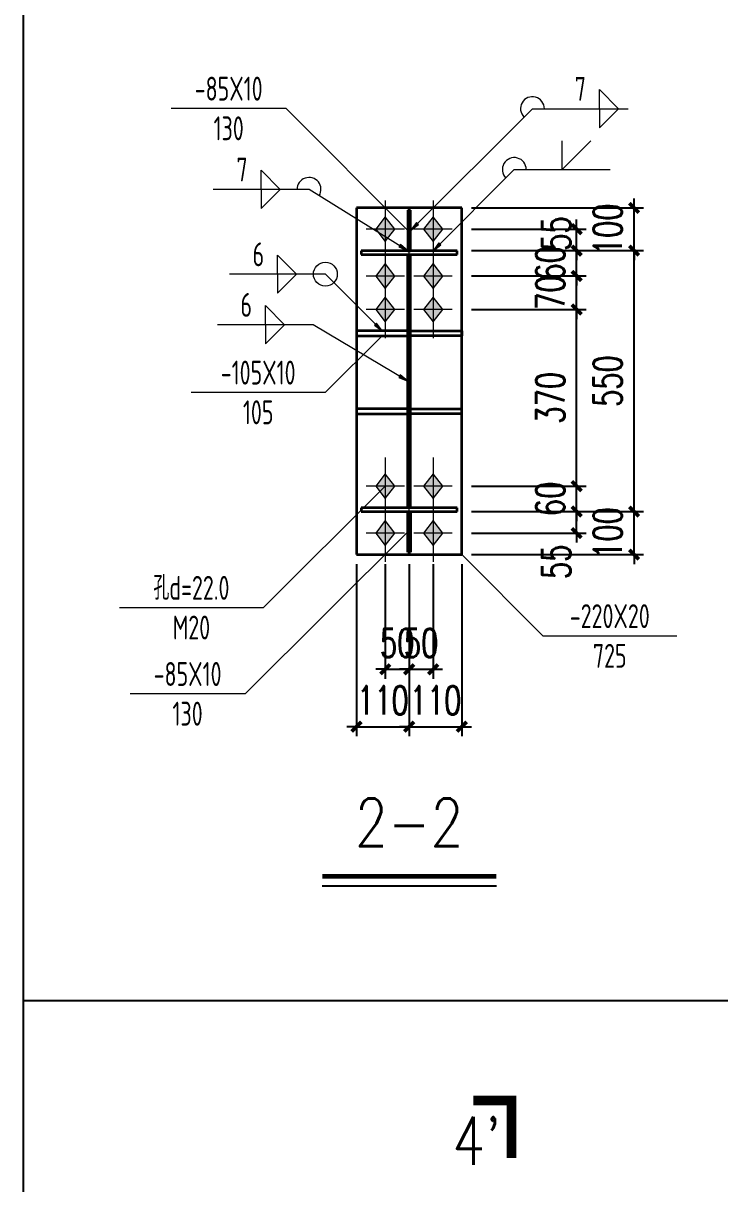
# Model space of a CAD drawing. Extents: x -33967 to 1773478, y -1022458 to -784650.
# Drawn here: x 1735443 to 1742722, y -989967 to -977830 of the extents above; entities that cross this region are included whole.
import ezdxf
from ezdxf.enums import TextEntityAlignment as Align

# ---------------------------------------------------------------- set-up
doc = ezdxf.new("R2010")
doc.units = 0
doc.header["$LTSCALE"] = 1000
doc.header["$MEASUREMENT"] = 0
doc.linetypes.add('线型6', pattern=[8.75, 5, -1.25, 1.25, -1.25])
for name, color, linetype, lineweight in [('10', 9, 'Continuous', 18), ('20', 2, 'Continuous', 35), ('焊缝标注', 9, 'Continuous', 18), ('螺栓孔标注', 9, 'Continuous', 18), ('钢板标注', 9, 'Continuous', 18)]:
    doc.layers.add(name, color=color, linetype=linetype, lineweight=lineweight)
for name, color, linetype in [('ADIM', 3, 'Continuous'), ('AXIS', 3, 'Continuous'), ('GL', 150, 'Continuous'), ('PUB_DIM', 3, 'Continuous'), ('PUB_TEXT', 7, 'Continuous')]:
    doc.layers.add(name, color=color, linetype=linetype)
doc.styles.add('_TCH_DIM_T3', font='SIMPLEX', dxfattribs={"width": 0.705882, "bigfont": 'GBCBIG'})
doc.styles.add('FromPkpm', font='Pkpmeng', dxfattribs={"width": 0.7, "bigfont": 'Pkpmchn'})
doc.styles.add('SIM-TSSC', font='simplex.shx', dxfattribs={"width": 0.8, "bigfont": 'tssdchn.shx'})
doc.dimstyles.new('TCH_100_5', dxfattribs={"dimtxt": 297.5, "dimasz": 100, "dimexe": 100, "dimexo": 100, "dimgap": 126.25, "dimtad": 1, "dimdec": 0, "dimlfac": 0.2, "dimzin": 0, "dimdsep": 46, "dimtxsty": '_TCH_DIM_T3', "dimblk": 'ARCHTICK', "dimcen": 0.09, "dimclrd": 126, "dimclre": 126, "dimclrt": 7, "dimazin": 2, "dimtfac": 1, "dimtdec": 0, "dimtix": 1, "dimtmove": 2, "dimatfit": 3, "dimfxl": 1, "dimtolj": 1, "dimtzin": 0, "dimarcsym": 0})

# ---------------------------------------------------------------- blocks, each defined once
blk = doc.blocks.new('_ArchTick')
at = {"color": 0, "linetype": 'ByBlock', "const_width": 0.4}
blk.add_lwpolyline([(-0.5, -0.5), (0.5, 0.5)], dxfattribs=at)
blk = doc.blocks.new('*D565')
at = {"layer": 'Defpoints', "color": 0, "transparency": 16777216}
for p in [(1740026, -979984), (1741226, -979984), (1740026, -980209)]:
    blk.add_point(p, dxfattribs=at)
at = {"layer": 'GL', "color": 126, "lineweight": -2, "transparency": 16777216}
for p, q in [((1741226, -979984), (1741226, -979884)), ((1740126, -979984), (1741326, -979984)), ((1741226, -980209), (1741226, -979984)), ((1740126, -980209), (1741326, -980209)), ((1741226, -980209), (1741226, -980309))]:
    blk.add_line(p, q, dxfattribs=at)
at = {"layer": 'GL', "color": 126, "lineweight": -2, "transparency": 16777216, "xscale": 100, "yscale": 100, "zscale": 100}
for p, rotation in [((1741226, -979984), 270), ((1741226, -980209), 90)]:
    blk.add_blockref('_ArchTick', p, dxfattribs=dict(at, rotation=rotation))
at = {"layer": 'GL', "color": 7, "transparency": 16777216, "insert": (1741014, -980030), "char_height": 297.5, "attachment_point": 5, "rotation": 90, "style": '_TCH_DIM_T3'}
blk.add_mtext('\\A1;55', dxfattribs=at)
blk = doc.blocks.new('*D566')
at = {"layer": 'Defpoints', "color": 0, "transparency": 16777216}
for p in [(1740026, -980209), (1741226, -980209), (1740026, -980474)]:
    blk.add_point(p, dxfattribs=at)
at = {"layer": 'GL', "color": 126, "lineweight": -2, "transparency": 16777216}
for p, q in [((1741226, -980209), (1741226, -980109)), ((1740126, -980209), (1741326, -980209)), ((1741226, -980474), (1741226, -980209)), ((1740126, -980474), (1741326, -980474)), ((1741226, -980474), (1741226, -980574))]:
    blk.add_line(p, q, dxfattribs=at)
at = {"layer": 'GL', "color": 126, "lineweight": -2, "transparency": 16777216, "xscale": 100, "yscale": 100, "zscale": 100}
for p, rotation in [((1741226, -980209), 270), ((1741226, -980474), 90)]:
    blk.add_blockref('_ArchTick', p, dxfattribs=dict(at, rotation=rotation))
at = {"layer": 'GL', "color": 7, "transparency": 16777216, "insert": (1740951, -980342), "char_height": 297.5, "attachment_point": 5, "rotation": 90, "style": '_TCH_DIM_T3'}
blk.add_mtext('\\A1;60', dxfattribs=at)
blk = doc.blocks.new('*D567')
at = {"layer": 'Defpoints', "color": 0, "transparency": 16777216}
for p in [(1740026, -980474), (1741226, -980474), (1740026, -980824)]:
    blk.add_point(p, dxfattribs=at)
at = {"layer": 'GL', "color": 126, "lineweight": -2, "transparency": 16777216}
for p, q in [((1741226, -980474), (1741226, -980374)), ((1740126, -980474), (1741326, -980474)), ((1741226, -980824), (1741226, -980474)), ((1740126, -980824), (1741326, -980824)), ((1741226, -980824), (1741226, -980924))]:
    blk.add_line(p, q, dxfattribs=at)
at = {"layer": 'GL', "color": 126, "lineweight": -2, "transparency": 16777216, "xscale": 100, "yscale": 100, "zscale": 100}
for p, rotation in [((1741226, -980474), 270), ((1741226, -980824), 90)]:
    blk.add_blockref('_ArchTick', p, dxfattribs=dict(at, rotation=rotation))
at = {"layer": 'GL', "color": 7, "transparency": 16777216, "insert": (1740951, -980649), "char_height": 297.5, "attachment_point": 5, "rotation": 90, "style": '_TCH_DIM_T3'}
blk.add_mtext('\\A1;70', dxfattribs=at)
blk = doc.blocks.new('*D568')
at = {"layer": 'Defpoints', "color": 0, "transparency": 16777216}
for p in [(1740026, -982937), (1741226, -982937), (1740026, -983162)]:
    blk.add_point(p, dxfattribs=at)
at = {"layer": 'GL', "color": 126, "lineweight": -2, "transparency": 16777216}
for p, q in [((1740126, -982937), (1741326, -982937)), ((1741226, -982937), (1741226, -982837)), ((1741226, -983162), (1741226, -982937)), ((1740126, -983162), (1741326, -983162)), ((1741226, -983162), (1741226, -983262))]:
    blk.add_line(p, q, dxfattribs=at)
at = {"layer": 'GL', "color": 126, "lineweight": -2, "transparency": 16777216, "xscale": 100, "yscale": 100, "zscale": 100}
for p, rotation in [((1741226, -982937), 270), ((1741226, -983162), 90)]:
    blk.add_blockref('_ArchTick', p, dxfattribs=dict(at, rotation=rotation))
at = {"layer": 'GL', "color": 7, "transparency": 16777216, "insert": (1741014, -983463), "char_height": 297.5, "attachment_point": 5, "rotation": 90, "style": '_TCH_DIM_T3'}
blk.add_mtext('\\A1;55', dxfattribs=at)
blk = doc.blocks.new('*D569')
at = {"layer": 'Defpoints', "color": 0, "transparency": 16777216}
for p in [(1740026, -982672), (1741226, -982672), (1740026, -982937)]:
    blk.add_point(p, dxfattribs=at)
at = {"layer": 'GL', "color": 126, "lineweight": -2, "transparency": 16777216}
for p, q in [((1741226, -982672), (1741226, -982572)), ((1740126, -982672), (1741326, -982672)), ((1741226, -982937), (1741226, -982672)), ((1740126, -982937), (1741326, -982937)), ((1741226, -982937), (1741226, -983037))]:
    blk.add_line(p, q, dxfattribs=at)
at = {"layer": 'GL', "color": 126, "lineweight": -2, "transparency": 16777216, "xscale": 100, "yscale": 100, "zscale": 100}
for p, rotation in [((1741226, -982672), 270), ((1741226, -982937), 90)]:
    blk.add_blockref('_ArchTick', p, dxfattribs=dict(at, rotation=rotation))
at = {"layer": 'GL', "color": 7, "transparency": 16777216, "insert": (1740951, -982805), "char_height": 297.5, "attachment_point": 5, "rotation": 90, "style": '_TCH_DIM_T3'}
blk.add_mtext('\\A1;60', dxfattribs=at)
blk = doc.blocks.new('*D570')
at = {"layer": 'Defpoints', "color": 0, "transparency": 16777216}
for p in [(1740026, -980824), (1741226, -980824), (1740026, -982672)]:
    blk.add_point(p, dxfattribs=at)
at = {"layer": 'GL', "color": 126, "lineweight": -2, "transparency": 16777216}
for p, q in [((1740126, -980824), (1741326, -980824)), ((1741226, -982672), (1741226, -980824)), ((1740126, -982672), (1741326, -982672))]:
    blk.add_line(p, q, dxfattribs=at)
at = {"layer": 'GL', "color": 126, "lineweight": -2, "transparency": 16777216, "xscale": 100, "yscale": 100, "zscale": 100}
for p, rotation in [((1741226, -980824), 90), ((1741226, -982672), 270)]:
    blk.add_blockref('_ArchTick', p, dxfattribs=dict(at, rotation=rotation))
at = {"layer": 'GL', "color": 7, "transparency": 16777216, "insert": (1740951, -981748), "char_height": 297.5, "attachment_point": 5, "rotation": 90, "style": '_TCH_DIM_T3'}
blk.add_mtext('\\A1;370', dxfattribs=at)
blk = doc.blocks.new('*D571')
at = {"layer": 'Defpoints', "color": 0, "transparency": 16777216}
for p in [(1739226, -983387), (1739476, -983387), (1739476, -984587)]:
    blk.add_point(p, dxfattribs=at)
at = {"layer": 'GL', "color": 126, "lineweight": -2, "transparency": 16777216}
for p, q in [((1739226, -983487), (1739226, -984687)), ((1739476, -983487), (1739476, -984687)), ((1739226, -984587), (1739126, -984587)), ((1739226, -984587), (1739476, -984587)), ((1739476, -984587), (1739576, -984587))]:
    blk.add_line(p, q, dxfattribs=at)
at = {"layer": 'GL', "color": 126, "lineweight": -2, "transparency": 16777216, "xscale": 100, "yscale": 100, "zscale": 100}
blk.add_blockref('_ArchTick', (1739226, -984587), dxfattribs=at)
at = {"layer": 'GL', "color": 126, "lineweight": -2, "transparency": 16777216, "xscale": 100, "yscale": 100, "zscale": 100, "rotation": 180}
blk.add_blockref('_ArchTick', (1739476, -984587), dxfattribs=at)
at = {"layer": 'GL', "color": 7, "transparency": 16777216, "insert": (1739351, -984312), "char_height": 297.5, "attachment_point": 5, "style": '_TCH_DIM_T3'}
blk.add_mtext('\\A1;50', dxfattribs=at)
blk = doc.blocks.new('*D572')
at = {"layer": 'Defpoints', "color": 0, "transparency": 16777216}
for p in [(1739476, -983387), (1739726, -983387), (1739726, -984587)]:
    blk.add_point(p, dxfattribs=at)
at = {"layer": 'GL', "color": 126, "lineweight": -2, "transparency": 16777216}
for p, q in [((1739476, -983487), (1739476, -984687)), ((1739726, -983487), (1739726, -984687)), ((1739476, -984587), (1739376, -984587)), ((1739476, -984587), (1739726, -984587)), ((1739726, -984587), (1739826, -984587))]:
    blk.add_line(p, q, dxfattribs=at)
at = {"layer": 'GL', "color": 126, "lineweight": -2, "transparency": 16777216, "xscale": 100, "yscale": 100, "zscale": 100}
blk.add_blockref('_ArchTick', (1739476, -984587), dxfattribs=at)
at = {"layer": 'GL', "color": 126, "lineweight": -2, "transparency": 16777216, "xscale": 100, "yscale": 100, "zscale": 100, "rotation": 180}
blk.add_blockref('_ArchTick', (1739726, -984587), dxfattribs=at)
at = {"layer": 'GL', "color": 7, "transparency": 16777216, "insert": (1739601, -984312), "char_height": 297.5, "attachment_point": 5, "style": '_TCH_DIM_T3'}
blk.add_mtext('\\A1;50', dxfattribs=at)
blk = doc.blocks.new('*D573')
at = {"layer": 'Defpoints', "color": 0, "transparency": 16777216}
for p in [(1738926, -983387), (1739476, -983387), (1739476, -985187)]:
    blk.add_point(p, dxfattribs=at)
at = {"layer": 'GL', "color": 126, "lineweight": -2, "transparency": 16777216}
for p, q in [((1738926, -983487), (1738926, -985287)), ((1739476, -983487), (1739476, -985287)), ((1738926, -985187), (1738826, -985187)), ((1738926, -985187), (1739476, -985187)), ((1739476, -985187), (1739576, -985187))]:
    blk.add_line(p, q, dxfattribs=at)
at = {"layer": 'GL', "color": 126, "lineweight": -2, "transparency": 16777216, "xscale": 100, "yscale": 100, "zscale": 100}
blk.add_blockref('_ArchTick', (1738926, -985187), dxfattribs=at)
at = {"layer": 'GL', "color": 126, "lineweight": -2, "transparency": 16777216, "xscale": 100, "yscale": 100, "zscale": 100, "rotation": 180}
blk.add_blockref('_ArchTick', (1739476, -985187), dxfattribs=at)
at = {"layer": 'GL', "color": 7, "transparency": 16777216, "insert": (1739201, -984912), "char_height": 297.5, "attachment_point": 5, "style": '_TCH_DIM_T3'}
blk.add_mtext('\\A1;110', dxfattribs=at)
blk = doc.blocks.new('*D574')
at = {"layer": 'Defpoints', "color": 0, "transparency": 16777216}
for p in [(1739476, -983387), (1740026, -983387), (1740026, -985187)]:
    blk.add_point(p, dxfattribs=at)
at = {"layer": 'GL', "color": 126, "lineweight": -2, "transparency": 16777216}
for p, q in [((1739476, -983487), (1739476, -985287)), ((1740026, -983487), (1740026, -985287)), ((1739476, -985187), (1739376, -985187)), ((1739476, -985187), (1740026, -985187)), ((1740026, -985187), (1740126, -985187))]:
    blk.add_line(p, q, dxfattribs=at)
at = {"layer": 'GL', "color": 126, "lineweight": -2, "transparency": 16777216, "xscale": 100, "yscale": 100, "zscale": 100}
blk.add_blockref('_ArchTick', (1739476, -985187), dxfattribs=at)
at = {"layer": 'GL', "color": 126, "lineweight": -2, "transparency": 16777216, "xscale": 100, "yscale": 100, "zscale": 100, "rotation": 180}
blk.add_blockref('_ArchTick', (1740026, -985187), dxfattribs=at)
at = {"layer": 'GL', "color": 7, "transparency": 16777216, "insert": (1739751, -984912), "char_height": 297.5, "attachment_point": 5, "style": '_TCH_DIM_T3'}
blk.add_mtext('\\A1;110', dxfattribs=at)
blk = doc.blocks.new('*D575')
at = {"layer": 'Defpoints', "color": 0, "transparency": 16777216}
for p in [(1740026, -982937), (1741826, -982937), (1740026, -983387)]:
    blk.add_point(p, dxfattribs=at)
at = {"layer": 'GL', "color": 126, "lineweight": -2, "transparency": 16777216}
for p, q in [((1740126, -982937), (1741926, -982937)), ((1741826, -982937), (1741826, -982837)), ((1741826, -983387), (1741826, -982937)), ((1740126, -983387), (1741926, -983387)), ((1741826, -983387), (1741826, -983487))]:
    blk.add_line(p, q, dxfattribs=at)
at = {"layer": 'GL', "color": 126, "lineweight": -2, "transparency": 16777216, "xscale": 100, "yscale": 100, "zscale": 100}
for p, rotation in [((1741826, -982937), 270), ((1741826, -983387), 90)]:
    blk.add_blockref('_ArchTick', p, dxfattribs=dict(at, rotation=rotation))
at = {"layer": 'GL', "color": 7, "transparency": 16777216, "insert": (1741551, -983162), "char_height": 297.5, "attachment_point": 5, "rotation": 90, "style": '_TCH_DIM_T3'}
blk.add_mtext('\\A1;100', dxfattribs=at)
blk = doc.blocks.new('*D576')
at = {"layer": 'Defpoints', "color": 0, "transparency": 16777216}
for p in [(1740026, -980209), (1741826, -980209), (1740026, -982937)]:
    blk.add_point(p, dxfattribs=at)
at = {"layer": 'GL', "color": 126, "lineweight": -2, "transparency": 16777216}
for p, q in [((1740126, -980209), (1741926, -980209)), ((1741826, -982937), (1741826, -980209)), ((1740126, -982937), (1741926, -982937))]:
    blk.add_line(p, q, dxfattribs=at)
at = {"layer": 'GL', "color": 126, "lineweight": -2, "transparency": 16777216, "xscale": 100, "yscale": 100, "zscale": 100}
for p, rotation in [((1741826, -980209), 90), ((1741826, -982937), 270)]:
    blk.add_blockref('_ArchTick', p, dxfattribs=dict(at, rotation=rotation))
at = {"layer": 'GL', "color": 7, "transparency": 16777216, "insert": (1741551, -981573), "char_height": 297.5, "attachment_point": 5, "rotation": 90, "style": '_TCH_DIM_T3'}
blk.add_mtext('\\A1;550', dxfattribs=at)
blk = doc.blocks.new('*D577')
at = {"layer": 'Defpoints', "color": 0, "transparency": 16777216}
for p in [(1740026, -979762), (1741826, -979762), (1740026, -980209)]:
    blk.add_point(p, dxfattribs=at)
at = {"layer": 'GL', "color": 126, "lineweight": -2, "transparency": 16777216}
for p, q in [((1741826, -979762), (1741826, -979662)), ((1740126, -979762), (1741926, -979762)), ((1741826, -980209), (1741826, -979762)), ((1740126, -980209), (1741926, -980209)), ((1741826, -980209), (1741826, -980309))]:
    blk.add_line(p, q, dxfattribs=at)
at = {"layer": 'GL', "color": 126, "lineweight": -2, "transparency": 16777216, "xscale": 100, "yscale": 100, "zscale": 100}
for p, rotation in [((1741826, -979762), 270), ((1741826, -980209), 90)]:
    blk.add_blockref('_ArchTick', p, dxfattribs=dict(at, rotation=rotation))
at = {"layer": 'GL', "color": 7, "transparency": 16777216, "insert": (1741551, -979986), "char_height": 297.5, "attachment_point": 5, "rotation": 90, "style": '_TCH_DIM_T3'}
blk.add_mtext('\\A1;100', dxfattribs=at)

msp = doc.modelspace()

# ---------------------------------------------------------------- hatches: boundary and pattern name
at = {"layer": '10', "transparency": 33554687}
for points in [[(1739226.1, -979854.1), (1739126.1, -979984.1), (1739226.1, -980114.1), (1739326.1, -979984.1)], [(1739726.1, -979854.1), (1739626.1, -979984.1), (1739726.1, -980114.1), (1739826.1, -979984.1)], [(1739226.1, -980344.1), (1739126.1, -980474.1), (1739226.1, -980604.1), (1739326.1, -980474.1)], [(1739726.1, -980344.1), (1739626.1, -980474.1), (1739726.1, -980604.1), (1739826.1, -980474.1)], [(1739226.1, -980694.1), (1739126.1, -980824.1), (1739226.1, -980954.1), (1739326.1, -980824.1)], [(1739726.1, -980694.1), (1739626.1, -980824.1), (1739726.1, -980954.1), (1739826.1, -980824.1)], [(1739226.1, -982542.4), (1739126.1, -982672.4), (1739226.1, -982802.4), (1739326.1, -982672.4)], [(1739726.1, -982542.4), (1739626.1, -982672.4), (1739726.1, -982802.4), (1739826.1, -982672.4)], [(1739226.1, -983032.4), (1739126.1, -983162.4), (1739226.1, -983292.4), (1739326.1, -983162.4)], [(1739726.1, -983032.4), (1739626.1, -983162.4), (1739726.1, -983292.4), (1739826.1, -983162.4)]]:
    msp.add_hatch(color=1, dxfattribs=at).paths.add_polyline_path(points)
at = {"layer": '焊缝标注', "transparency": 33554687}
for points in [[(1739491.1, -979996.6), (1739572.4, -979936.5), (1739551.2, -979915.3)], [(1739461.1, -980209.1), (1739384, -980143.6), (1739368.2, -980169.1)], [(1739726.1, -980209.1), (1739807.4, -980149), (1739786.2, -980127.8)], [(1739193.6, -981049.1), (1739133.6, -980967.7), (1739112.3, -980988.9)], [(1739461.1, -981573.3), (1739382.9, -981509.1), (1739367.5, -981534.8)]]:
    msp.add_hatch(color=256, dxfattribs=at).paths.add_polyline_path(points)

# ---------------------------------------------------------------- linework, layer by layer
at = {"color": 3, "const_width": 100}
msp.add_lwpolyline([(1740545.1, -989696), (1740545.1, -989096), (1740145.1, -989096)], dxfattribs=at)
at = {"layer": '10', "color": 9, "lineweight": 18}
for p, q in [((1739226.1, -979684.1), (1739226.1, -980284.1)), ((1739726.1, -979684.1), (1739726.1, -980284.1)), ((1739426.1, -979984.1), (1739026.1, -979984.1)), ((1739926.1, -979984.1), (1739526.1, -979984.1)), ((1739226.1, -980174.1), (1739226.1, -980774.1)), ((1739726.1, -980174.1), (1739726.1, -980774.1)), ((1739426.1, -980474.1), (1739026.1, -980474.1)), ((1739926.1, -980474.1), (1739526.1, -980474.1)), ((1739226.1, -980524.1), (1739226.1, -981124.1)), ((1739726.1, -980524.1), (1739726.1, -981124.1)), ((1739426.1, -980824.1), (1739026.1, -980824.1)), ((1739926.1, -980824.1), (1739526.1, -980824.1)), ((1739226.1, -982372.4), (1739226.1, -982972.4)), ((1739726.1, -982372.4), (1739726.1, -982972.4)), ((1739426.1, -982672.4), (1739026.1, -982672.4)), ((1739926.1, -982672.4), (1739526.1, -982672.4)), ((1739226.1, -982862.4), (1739226.1, -983462.4)), ((1739726.1, -982862.4), (1739726.1, -983462.4)), ((1739426.1, -983162.4), (1739026.1, -983162.4)), ((1739926.1, -983162.4), (1739526.1, -983162.4))]:
    msp.add_line(p, q, dxfattribs=at)
at = {"layer": '10', "linetype": '线型6', "lineweight": 18}
msp.add_line((1739476.1, -983392.4), (1739476.1, -979757.4), dxfattribs=at)
at = {"layer": '10', "color": 3, "lineweight": 35}
for p, q in [((1739976.1, -980209.1), (1738976.1, -980209.1)), ((1738976.1, -980209.1), (1738976.1, -980249.1)), ((1738976.1, -980249.1), (1739976.1, -980249.1)), ((1739461.1, -982897.4), (1739461.1, -980249.1)), ((1739491.1, -982897.4), (1739491.1, -980249.1)), ((1739976.1, -980249.1), (1739976.1, -980209.1)), ((1739976.1, -982897.4), (1738976.1, -982897.4)), ((1738976.1, -982897.4), (1738976.1, -982937.4)), ((1738976.1, -982937.4), (1739976.1, -982937.4)), ((1739976.1, -982937.4), (1739976.1, -982897.4))]:
    msp.add_line(p, q, dxfattribs=at)
at = {"layer": '10', "color": 1, "linetype": 'Continuous'}
for points in [[(1739226.1, -979854.1), (1739126.1, -979984.1), (1739226.1, -980114.1), (1739326.1, -979984.1)], [(1739726.1, -979854.1), (1739626.1, -979984.1), (1739726.1, -980114.1), (1739826.1, -979984.1)], [(1739226.1, -980344.1), (1739126.1, -980474.1), (1739226.1, -980604.1), (1739326.1, -980474.1)], [(1739726.1, -980344.1), (1739626.1, -980474.1), (1739726.1, -980604.1), (1739826.1, -980474.1)], [(1739226.1, -980694.1), (1739126.1, -980824.1), (1739226.1, -980954.1), (1739326.1, -980824.1)], [(1739726.1, -980694.1), (1739626.1, -980824.1), (1739726.1, -980954.1), (1739826.1, -980824.1)], [(1739226.1, -982542.4), (1739126.1, -982672.4), (1739226.1, -982802.4), (1739326.1, -982672.4)], [(1739726.1, -982542.4), (1739626.1, -982672.4), (1739726.1, -982802.4), (1739826.1, -982672.4)], [(1739226.1, -983032.4), (1739126.1, -983162.4), (1739226.1, -983292.4), (1739326.1, -983162.4)], [(1739726.1, -983032.4), (1739626.1, -983162.4), (1739726.1, -983292.4), (1739826.1, -983162.4)]]:
    msp.add_lwpolyline(points, close=True, dxfattribs=at)
at = {"layer": '20', "lineweight": 35}
for p, q in [((1740026.1, -979762.4), (1738926.1, -979762.4)), ((1738926.1, -979762.4), (1738926.1, -983387.4)), ((1739491.1, -979784.1), (1739461.1, -979784.1)), ((1739461.1, -979784.1), (1739461.1, -980209.1)), ((1739491.1, -980209.1), (1739491.1, -979784.1)), ((1740026.1, -983387.4), (1740026.1, -979762.4)), ((1739461.1, -980209.1), (1739491.1, -980209.1)), ((1739461.1, -981049.1), (1738926.1, -981049.1)), ((1738926.1, -981049.1), (1738926.1, -981099.1)), ((1738926.1, -981099.1), (1739461.1, -981099.1)), ((1739461.1, -981099.1), (1739461.1, -981049.1)), ((1739491.1, -981049.1), (1740026.1, -981049.1)), ((1739491.1, -981099.1), (1739491.1, -981049.1)), ((1740026.1, -981099.1), (1739491.1, -981099.1)), ((1740026.1, -981049.1), (1740026.1, -981099.1)), ((1739461.1, -981864.3), (1738926.1, -981864.3)), ((1738926.1, -981914.3), (1739461.1, -981914.3)), ((1739491.1, -981864.3), (1740026.1, -981864.3)), ((1740026.1, -981914.3), (1739491.1, -981914.3)), ((1739461.1, -982937.4), (1739491.1, -982937.4)), ((1739461.1, -983362.4), (1739461.1, -982937.4)), ((1739491.1, -982937.4), (1739491.1, -983362.4)), ((1738926.1, -983387.4), (1740026.1, -983387.4)), ((1739491.1, -983362.4), (1739461.1, -983362.4))]:
    msp.add_line(p, q, dxfattribs=at)
at = {"layer": 'ADIM', "const_width": 50}
msp.add_lwpolyline([(1738568.6, -986750.9), (1740387.3, -986750.9)], dxfattribs=at)
at = {"layer": 'ADIM'}
msp.add_lwpolyline([(1738568.6, -986850.9), (1740387.3, -986850.9)], dxfattribs=at)
at = {"layer": 'AXIS'}
for p, q in [((1735443.2, -939872.6), (1735443.2, -1001805.2)), ((1735443.2, -988051.7), (1761578.7, -988051.7))]:
    msp.add_line(p, q, dxfattribs=at)
at = {"layer": '焊缝标注', "lineweight": 18}
for p, q in [((1741464.4, -978524.3), (1741664.4, -978724.3)), ((1741464.4, -978724.3), (1741464.4, -978524.3)), ((1739491.1, -979996.6), (1740764.4, -978724.3)), ((1740764.4, -978724.3), (1741764.4, -978724.3)), ((1741464.4, -978924.3), (1741664.4, -978724.3)), ((1741464.4, -978724.3), (1741464.4, -978924.3)), ((1741074.9, -979360.9), (1741074.9, -979060.9)), ((1741074.9, -979360.9), (1741374.9, -979060.9)), ((1738129.5, -979568.7), (1737929.5, -979368.7)), ((1737929.5, -979568.7), (1737929.5, -979368.7)), ((1739726.1, -980209.1), (1740574.9, -979360.9)), ((1740574.9, -979360.9), (1741574.9, -979360.9)), ((1738429.5, -979568.7), (1737429.5, -979568.7)), ((1738129.5, -979568.7), (1737929.5, -979768.7)), ((1737929.5, -979568.7), (1737929.5, -979768.7)), ((1739461.1, -980209.1), (1738429.5, -979568.7)), ((1738300.3, -980454.4), (1738100.3, -980254.4)), ((1738100.3, -980454.4), (1738100.3, -980254.4)), ((1738600.3, -980454.4), (1737600.3, -980454.4)), ((1738300.3, -980454.4), (1738100.3, -980654.4)), ((1738100.3, -980454.4), (1738100.3, -980654.4)), ((1739193.6, -981049.1), (1738600.3, -980454.4)), ((1738173.4, -980983.2), (1737973.4, -980783.2)), ((1737973.4, -980983.2), (1737973.4, -980783.2)), ((1738473.4, -980983.2), (1737473.4, -980983.2)), ((1738173.4, -980983.2), (1737973.4, -981183.2)), ((1737973.4, -980983.2), (1737973.4, -981183.2)), ((1739461.1, -981573.3), (1738473.4, -980983.2))]:
    msp.add_line(p, q, dxfattribs=at)
at = {"layer": '焊缝标注', "linetype": 'Continuous'}
for points in [[(1739491.1, -979996.6), (1739572.4, -979936.5), (1739551.2, -979915.3)], [(1739461.1, -980209.1), (1739384, -980143.6), (1739368.2, -980169.1)], [(1739726.1, -980209.1), (1739807.4, -980149), (1739786.2, -980127.8)], [(1739193.6, -981049.1), (1739133.6, -980967.7), (1739112.3, -980988.9)], [(1739461.1, -981573.3), (1739382.9, -981509.1), (1739367.5, -981534.8)]]:
    msp.add_lwpolyline(points, close=True, dxfattribs=at)
at = {"layer": '焊缝标注', "lineweight": 18}
msp.add_circle((1738600.3, -980454.4), 125, dxfattribs=at)
for centre, start, end in [((1740764.4, -978724.3), 0, 224.97719), ((1740574.9, -979360.9), 0, 224.97719), ((1738429.5, -979568.7), 328.16733, 180)]:
    msp.add_arc(centre, 125, start, end, dxfattribs=at)
at = {"layer": '螺栓孔标注', "lineweight": 18}
for p, q in [((1739226.1, -982672.4), (1737950.7, -983942.7)), ((1737950.7, -983942.7), (1736450.7, -983942.7))]:
    msp.add_line(p, q, dxfattribs=at)
at = {"layer": '螺栓孔标注', "const_width": 0.1}
msp.add_lwpolyline([(1739226.1, -982672.4, 1), (1739226, -982672.4, 1)], format="xyb", close=True, dxfattribs=at)
at = {"layer": '钢板标注', "lineweight": 18}
for p, q in [((1738189.8, -978722.3), (1736989.8, -978722.3)), ((1739461.1, -979996.6), (1738189.8, -978722.3)), ((1739193.6, -981099.1), (1738598.4, -981691.9)), ((1738598.4, -981691.9), (1737198.4, -981691.9)), ((1739461.1, -983149.9), (1737760.6, -984843.6)), ((1740026.1, -983387.4), (1740872.2, -984238.3)), ((1740872.2, -984238.3), (1742272.2, -984238.3)), ((1737760.6, -984843.6), (1736560.6, -984843.6))]:
    msp.add_line(p, q, dxfattribs=at)
at = {"layer": '钢板标注', "const_width": 0.1}
for points in [[(1739461.1, -979996.6, 1), (1739461, -979996.6, 1)], [(1739193.6, -981099.1, 1), (1739193.5, -981099.1, 1)], [(1739461.1, -983149.9, 1), (1739461, -983149.9, 1)], [(1740026.1, -983387.4, 1), (1740026, -983387.4, 1)]]:
    msp.add_lwpolyline(points, format="xyb", close=True, dxfattribs=at)

# ---------------------------------------------------------------- texts
at = {"layer": 'PUB_DIM', "style": 'SIM-TSSC', "width": 0.8}
msp.add_text("4'", height=500, dxfattribs=at).set_placement((1739925.7, -989767.4))
at = {"layer": 'PUB_TEXT', "linetype": 'ByBlock', "transparency": 16777216, "style": 'SIM-TSSC', "width": 0.8}
msp.add_text('2-2', height=500, dxfattribs=at).set_placement((1739476.1, -986187.4), align=Align.MIDDLE_CENTER)
at = {"layer": '焊缝标注', "lineweight": 25, "style": 'FromPkpm', "width": 0.7}
for s, p in [('7', (1741264.4, -978641.8)), ('7', (1737729.5, -979486.2)), ('6', (1737900.3, -980371.9)), ('6', (1737773.4, -980900.7))]:
    msp.add_text(s, height=250, dxfattribs=at).set_placement(p, align=Align.CENTER)
at = {"layer": '螺栓孔标注', "lineweight": 25, "style": 'FromPkpm', "width": 0.7}
msp.add_text('孔d=22.0', height=250, dxfattribs=at).set_placement((1737200.7, -983860.2), align=Align.CENTER)
msp.add_text('M20', height=250, dxfattribs=at).set_placement((1737200.7, -984025.2), align=Align.TOP_CENTER)
at = {"layer": '钢板标注', "lineweight": 25, "style": 'FromPkpm', "width": 0.7}
for s, p in [('-85X10', (1737589.8, -978639.8)), ('-105X10', (1737898.4, -981609.4)), ('-220X20', (1741572.2, -984155.8)), ('-85X10', (1737160.6, -984761.1))]:
    msp.add_text(s, height=250, dxfattribs=at).set_placement(p, align=Align.CENTER)
for s, p in [('130', (1737589.8, -978804.8)), ('105', (1737898.4, -981774.4)), ('725', (1741572.2, -984320.8)), ('130', (1737160.6, -984926.1))]:
    msp.add_text(s, height=250, dxfattribs=at).set_placement(p, align=Align.TOP_CENTER)

# ---------------------------------------------------------------- dimensions: what is measured, and where the dimension line sits
at = {"layer": 'GL'}
for base, p1, p2, text, picture, middle in [((1741826.1, -979762.4), (1740026.1, -980209.1), (1740026.1, -979762.4), '100', '*D577', (1741551.1, -979985.8)), ((1741226.1, -980209.1), (1740026.1, -980474.1), (1740026.1, -980209.1), '60', '*D566', (1740951.1, -980341.6)), ((1741826.1, -980209.1), (1740026.1, -982937.4), (1740026.1, -980209.1), '550', '*D576', (1741551.1, -981573.3)), ((1741226.1, -980474.1), (1740026.1, -980824.1), (1740026.1, -980474.1), '70', '*D567', (1740951.1, -980649.1)), ((1741226.1, -980824.1), (1740026.1, -982672.4), (1740026.1, -980824.1), '370', '*D570', (1740951.1, -981748.3)), ((1741226.1, -982672.4), (1740026.1, -982937.4), (1740026.1, -982672.4), '60', '*D569', (1740951.1, -982804.9)), ((1741826.1, -982937.4), (1740026.1, -983387.4), (1740026.1, -982937.4), '100', '*D575', (1741551.1, -983162.4))]:
    dim = msp.add_linear_dim(base=base, p1=p1, p2=p2, angle=90, text=text, dimstyle='TCH_100_5', dxfattribs=at)
    dim.commit()
    dim.dimension.update_dxf_attribs({"geometry": picture, "text_midpoint": middle})
for base, p1, p2, picture, middle in [((1741226.1, -979984.1), (1740026.1, -980209.1), (1740026.1, -979984.1), '*D565', (1741013.6, -980029.8)), ((1741226.1, -982937.4), (1740026.1, -983162.4), (1740026.1, -982937.4), '*D568', (1741013.6, -983462.9))]:
    dim = msp.add_linear_dim(base=base, p1=p1, p2=p2, angle=90, text='55', dimstyle='TCH_100_5', dxfattribs=at)
    dim.commit()
    dim.dimension.update_dxf_attribs({"geometry": picture, "text_midpoint": middle, "dimtype": 128})
for base, p1, p2, text, picture, middle in [((1739476.1, -985187.4), (1738926.1, -983387.4), (1739476.1, -983387.4), '110', '*D573', (1739201.1, -984912.4)), ((1739476.1, -984587.4), (1739226.1, -983387.4), (1739476.1, -983387.4), '50', '*D571', (1739351.1, -984312.4)), ((1739726.1, -984587.4), (1739476.1, -983387.4), (1739726.1, -983387.4), '50', '*D572', (1739601.1, -984312.4)), ((1740026.1, -985187.4), (1739476.1, -983387.4), (1740026.1, -983387.4), '110', '*D574', (1739751.1, -984912.4))]:
    dim = msp.add_linear_dim(base=base, p1=p1, p2=p2, text=text, dimstyle='TCH_100_5', dxfattribs=at)
    dim.commit()
    dim.dimension.update_dxf_attribs({"geometry": picture, "text_midpoint": middle})

doc.saveas('drawing.dxf')
